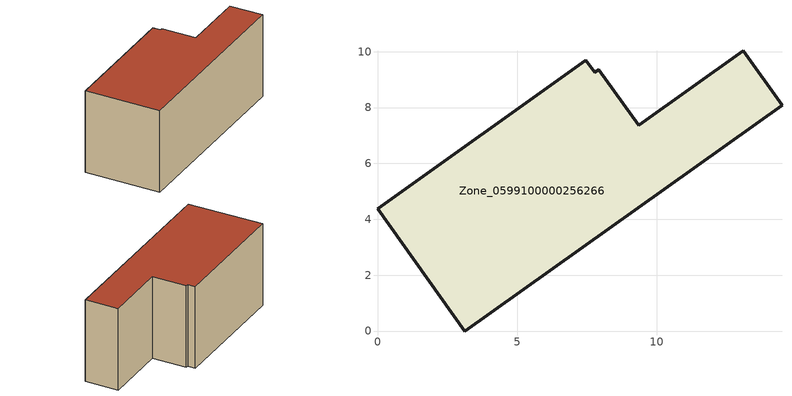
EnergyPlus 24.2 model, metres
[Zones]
Zone_0599100000256266
 floor ground (C_G): 3.13,0 0,4.38 7.45,9.69 7.78,9.27 7.92,9.35 9.35,7.36 13.09,10.03 14.48,8.08 z0
 wall outside (C_F): 0,4.38 3.13,0 14.48,8.08 13.09,10.03 9.35,7.36 7.92,9.35 7.78,9.27 7.45,9.69 0,4.38 z0:5.98
 roof outside (C_R): 9.35,7.36 7.92,9.35 7.78,9.27 7.45,9.69 0,4.38 3.13,0 14.48,8.08 13.09,10.03 z5.98
[BUILDING]
Pand.0599100000256266: North Axis=0; Terrain=City; Loads Convergence Tolerance Value=0.04; Temperature Convergence Tolerance Value=0.4; Solar Distribution=FullExterior; Maximum Number of Warmup Days=25; Minimum Number of Warmup Days=1
[Site:Location]
Rotterdam.The.Hague.AP_ZH_NLD Design_Conditions: Latitude=51.96; Longitude=4.45; Time Zone=1; Elevation=-4.5
[SITE:GROUNDTEMPERATURE:BUILDINGSURFACE]
18, 18, 18, 18, 18, 18, 18, 18, 18, 18, 18, 18
[MATERIAL] Thermal Absorptance=0.9; Solar Absorptance=0.7; Visible Absorptance=0.7
Name | Roughness | Thickness | Conductivity | Density | Specific Heat
G.TC.1975-1991 | MediumSmooth | 0.15 | 0.288461 | 540 | 1210
F.TC.1975-1991 | Rough | 0.3 | 0.230769 | 1920 | 840
R.TC.1975-1991 | MediumRough | 0.2 | 0.153846 | 1500 | 1000
[CONSTRUCTION]
C_G: G.TC.1975-1991
C_F: F.TC.1975-1991
C_R: R.TC.1975-1991
[ZONE]
Zone_0599100000256266: Type=1; Multiplier=1; Ceiling Height=Autocalculate; Volume=Autocalculate; Floor Area=autocalculate; Part of Total Floor Area=Yes
[ZONEINFILTRATION:DESIGNFLOWRATE]
Infil_Zone_0599100000256266: Zone or ZoneList or Space or SpaceList=Zone_0599100000256266; Schedule=AlwaysOn; Design Flow Rate Calculation Method=Flow/Area; Flow Rate per Floor Area=0.003; Constant Term Coefficient=1; Temperature Term Coefficient=0; Velocity Term Coefficient=0; Velocity Squared Term Coefficient=0
[HVACTEMPLATE:ZONE:IDEALLOADSAIRSYSTEM]
Zone_0599100000256266: Maximum Heating Supply Air Temperature=50; Minimum Cooling Supply Air Temperature=13; Maximum Heating Supply Air Humidity Ratio=0.0156; Minimum Cooling Supply Air Humidity Ratio=0.0077; Heating Limit=NoLimit; Cooling Limit=NoLimit; Dehumidification Control Type=ConstantSensibleHeatRatio; Cooling Sensible Heat Ratio=0.7; Dehumidification Setpoint=60; Humidification Control Type=None; Humidification Setpoint=30; Outdoor Air Method=None; Outdoor Air Flow Rate per Person=0.00944; Outdoor Air Flow Rate per Zone Floor Area=0; Outdoor Air Flow Rate per Zone=0; Demand Controlled Ventilation Type=None; Outdoor Air Economizer Type=NoEconomizer; Heat Recovery Type=None; Sensible Heat Recovery Effectiveness=0.7; Latent Heat Recovery Effectiveness=0.65
[ZONECONTROL:THERMOSTAT]
ThermostatControl_Zone_0599100000256266: Zone or ZoneList=Zone_0599100000256266; Control Type Schedule=DualSetpointControlType; Control 1=Thermostat_Zone_0599100000256266; Temperature Difference Between Cutout And Setpoint=0
[THERMOSTATSETPOINT:DUALSETPOINT]
Thermostat_Zone_0599100000256266: Heating Setpoint Temperature Schedule=HeatingSetpoint_Zone_0599100000256266; Cooling Setpoint Temperature Schedule=CoolingSetpoint_Zone_0599100000256266
[SCHEDULE:COMPACT]
HeatingSetpoint_Zone_0599100000256266: Through: 12/31, For: AllDays, Until: 24:00, 21
CoolingSetpoint_Zone_0599100000256266: Through: 12/31, For: AllDays, Until: 24:00, 24
DualSetpointControlType: Through: 12/31, For: AllDays, Until: 24:00, 4
AlwaysOn: Through: 12/31, For: AllDays, Until: 24:00, 1
